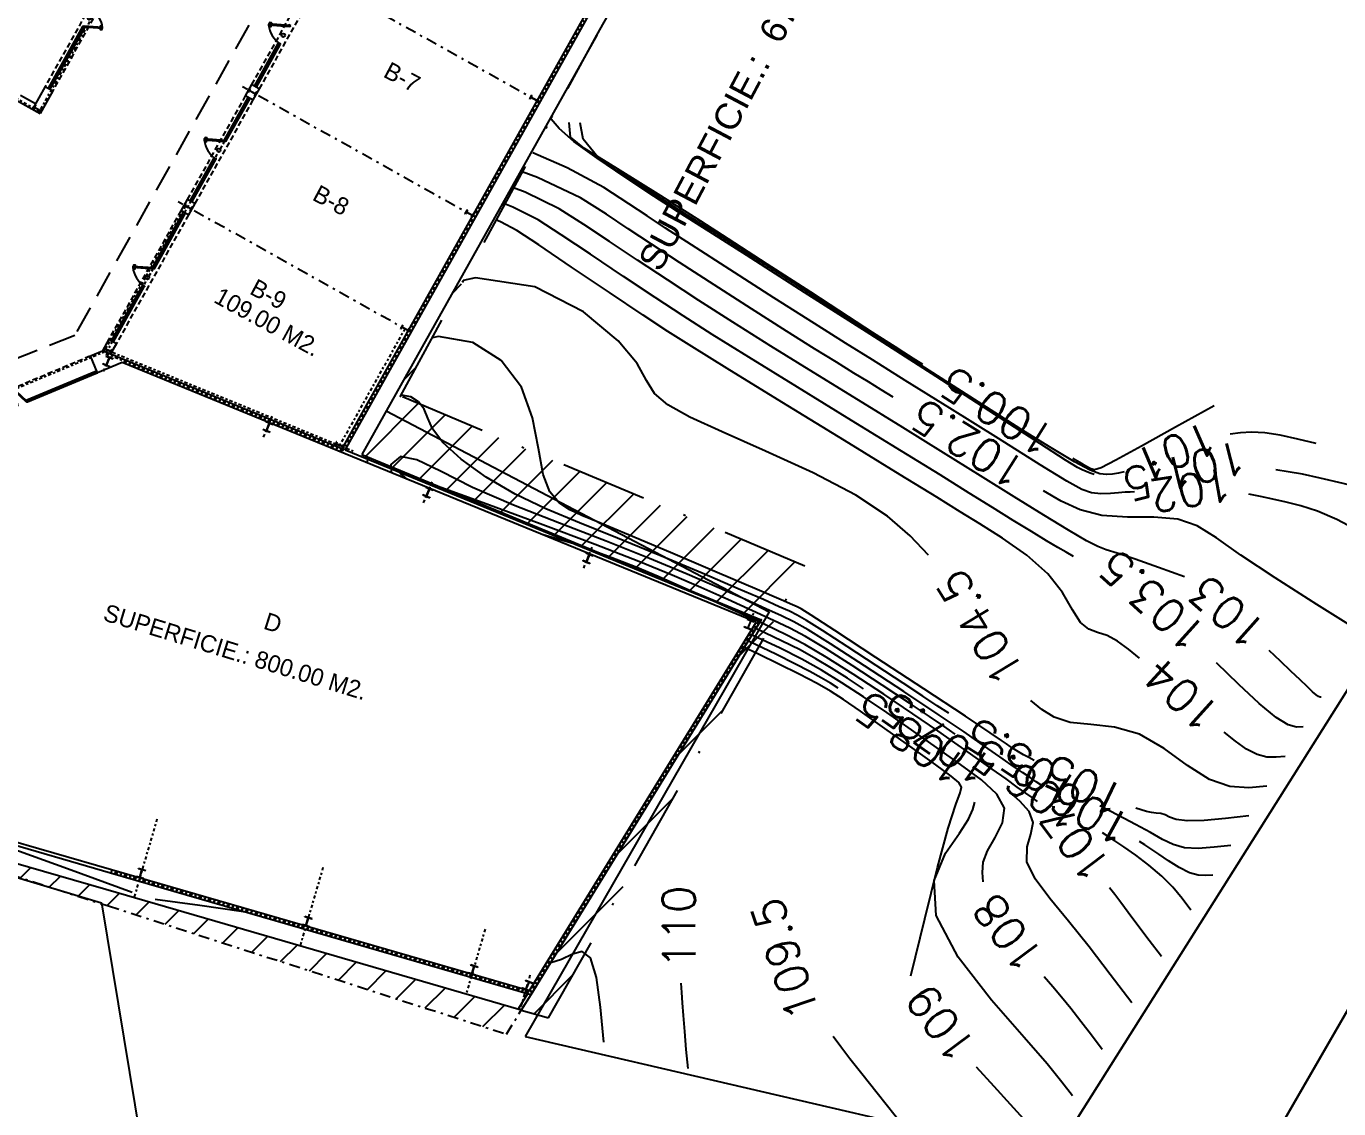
# Model space of a CAD drawing. Header units: millimetres. Extents: x 99 to 472, y 49 to 338.
# Drawn here: x 337.5 to 398.2, y 100.1 to 150.2 of the extents above; entities that cross this region are included whole.
import ezdxf
from ezdxf.enums import TextEntityAlignment as Align

# ---------------------------------------------------------------- set-up
doc = ezdxf.new("R2010")
doc.units = ezdxf.units.MM
for name, pattern in [('DASHDOT', [1, 0.5, -0.25, 0, -0.25]), ('HIDDEN', [0.375, 0.25, -0.125]), ('SOLID', [0])]:
    doc.linetypes.add(name, pattern=pattern)
for name, color, linetype in [('AUX2', 6, 'Continuous'), ('BANQUETA', 4, 'Continuous'), ('CVL_PUNTO', 7, 'Continuous'), ('EJE', 8, 'DASHDOT'), ('EJES', 1, 'DASHDOT'), ('est', 2, 'Continuous'), ('LOCALES', 5, 'Continuous'), ('PO08119DOC', 3, 'Continuous'), ('POL08102DOC', 95, 'Continuous'), ('POL08119FI', 5, 'Continuous'), ('POLIG', 41, 'Continuous'), ('PUNTOS_CON', 10, 'SOLID'), ('PUNTOSNVOS', 5, 'Continuous'), ('TEXTOS_Y_COTAS', 7, 'Continuous')]:
    doc.layers.add(name, color=color, linetype=linetype)
doc.styles.add('GRUESA', font='swissk.ttf')
doc.styles.add('H1', font='hand.shx', dxfattribs={"height": 0.15})
doc.styles.add('TMODELF', font='ROMANS.SHX', dxfattribs={"height": 5})
pattern_1 = [(45, (-501332.533, -3596353.2181), (-0.8838834765, 0.8838834765), [])]

# ---------------------------------------------------------------- blocks, each defined once
blk = doc.blocks.new('PUERTA90')
for p, q in [((0.087, 0.583), (0.051, 0.566)), ((0.182, 0.522), (0.156, 0.577)), ((0.037, 0.455), (0.011, 0.509)), ((0.049, 0.499), (0.067, 0.507)), ((0.053, 0.49), (0.071, 0.498)), ((0.14, 0.541), (0.121, 0.533)), ((0.144, 0.532), (0.126, 0.524)), ((0.434, -0.16), (0.397, -0.177)), ((0.45, -0.197), (0.397, -0.177)), ((0.414, -0.213), (0.434, -0.16))]:
    blk.add_line(p, q)
blk.add_lwpolyline([(0.051, 0.566, 0.210556), (-0.41, -0.237), (-0.395, -0.237), (-0.395, -0.252), (-0.41, -0.252)], format="xyb")
for points in [[(0.051, 0.566), (0.104, 0.547), (0.068, 0.53), (0.087, 0.583)], [(0.087, 0.489), (0.073, 0.494), (0.065, 0.512), (0.07, 0.525)], [(0.123, 0.506), (0.128, 0.519), (0.119, 0.537), (0.106, 0.542)], [(0.45, -0.252), (0.435, -0.252), (0.435, -0.237), (0.45, -0.237)]]:
    blk.add_lwpolyline(points)
for points in [[(0.45, -0.197), (0.087, 0.583), (0.051, 0.566), (0.414, -0.213)], [(0.182, 0.522), (0.146, 0.528), (0.137, 0.546), (0.156, 0.577), (0.165, 0.581), (0.191, 0.526)], [(0.002, 0.505), (0.011, 0.509), (0.047, 0.503), (0.055, 0.485), (0.037, 0.455), (0.027, 0.45)]]:
    blk.add_lwpolyline(points, close=True)
at = {"linetype": 'Continuous'}
for points in [[(-0.43, -0.262), (-0.43, -0.172), (-0.41, -0.172), (-0.41, -0.262)], [(0.47, -0.262), (0.47, -0.172), (0.45, -0.172), (0.45, -0.262)]]:
    blk.add_lwpolyline(points, close=True, dxfattribs=at)
at = {"layer": 'TEXTOS_Y_COTAS'}
blk.add_circle((-0.028, -0.182), 0.0765, dxfattribs=at)
at = {"layer": 'TEXTOS_Y_COTAS', "insert": (-0.083, -0.163), "char_height": 0.03, "width": 0.1975, "attachment_point": 1}
blk.add_mtext('\\fGraphite Light ATT|b0|i0|c162|p66;0.90', dxfattribs=at)

msp = doc.modelspace()

# ---------------------------------------------------------------- hatches: boundary and pattern name
at = {"layer": 'POLIG', "linetype": 'Continuous'}
h = msp.add_hatch(dxfattribs=at)
h.set_pattern_fill('ANSI31', color=256, scale=10, style=0)
h.set_pattern_definition(pattern_1)
h.paths.add_polyline_path([(371.52802, 122.74603), (360.42386, 104.69702), (361.68129, 104.33259), (373.5472, 125.2411), (354.83412, 133.1006), (363.91975, 149.79587), (353.05276, 130.40533)])
h = msp.add_hatch(dxfattribs=at)
h.set_pattern_fill('ANSI31', color=256, scale=10, style=0)
h.set_pattern_definition(pattern_1)
h.paths.add_polyline_path([(318.96686, 116.71242), (359.73808, 103.58234), (360.42386, 104.69702)])

# ---------------------------------------------------------------- linework, layer by layer
at = {"color": 8, "linetype": 'DASHDOT', "ltscale": 0.3}
for p, q in [((352.16259, 130.56585), (395.42107, 207.75426)), ((359.81629, 184.9786), (338.13168, 146.28558)), ((333.48215, 148.8913), (338.13168, 146.28558)), ((341.22885, 135.12957), (347.82699, 146.90298)), ((344.88872, 141.90553), (341.08005, 135.10952)), ((355.04357, 136.2202), (351.96544, 130.72773)), ((332.3131, 131.46801), (341.04737, 135.12291)), ((352.16259, 130.56585), (341.04737, 135.12291)), ((341.10126, 135.30077), (352.64962, 130.56611)), ((341.10357, 134.24016), (341.37488, 134.90191)), ((348.50563, 131.20543), (348.92936, 132.23897)), ((355.90768, 128.1707), (356.33142, 129.20424)), ((363.30974, 125.13597), (363.73347, 126.16951)), ((371.39888, 122.67926), (360.78402, 105.42556)), ((371.04796, 122.73667), (371.2003, 123.10823)), ((343.57029, 113.53635), (342.51485, 109.92669)), ((351.24879, 111.29119), (350.19334, 107.68153)), ((360.76995, 105.50773), (341.44161, 111.10962)), ((358.75001, 108.43977), (357.87183, 105.43638)), ((360.82337, 106.30791), (360.36171, 104.71504))]:
    msp.add_line(p, q, dxfattribs=at)
at = {"color": 5, "linetype": 'Continuous', "ltscale": 0.3}
for p, q in [((352.26944, 130.6031), (395.52316, 207.78302)), ((352.05573, 130.52859), (394.19653, 205.72267)), ((337.26028, 147.03186), (337.95816, 146.64075)), ((338.39816, 147.42586), (337.8115, 146.37905)), ((338.7471, 147.23031), (338.16044, 146.18349)), ((338.39816, 147.42586), (338.7471, 147.23031)), ((347.95021, 147.52173), (347.65688, 146.99832)), ((348.00582, 146.80276), (347.65688, 146.99832)), ((348.29915, 147.32617), (347.95021, 147.52173)), ((348.29915, 147.32617), (348.00582, 146.80276)), ((337.11362, 146.77016), (338.16044, 146.18349)), ((344.96996, 142.2039), (344.67663, 141.68049)), ((345.3189, 142.00834), (344.96996, 142.2039)), ((345.02557, 141.48493), (344.67663, 141.68049)), ((345.3189, 142.00834), (345.02557, 141.48493)), ((341.3426, 135.7314), (341.04708, 135.20409)), ((341.3426, 135.7314), (341.69154, 135.53585)), ((341.69154, 135.53585), (341.41994, 135.05122)), ((340.49358, 134.97248), (341.04708, 135.20409)), ((340.82299, 134.18527), (340.49358, 134.97248)), ((352.12961, 130.66042), (341.04708, 135.20409)), ((341.96563, 134.66538), (340.82299, 134.18527)), ((371.28874, 122.64336), (341.96563, 134.66538)), ((371.49766, 122.71982), (352.26944, 130.6031))]:
    msp.add_line(p, q, dxfattribs=at)
at = {"color": 9, "linetype": 'HIDDEN'}
for p, q in [((342.46865, 154.68905), (338.39816, 147.42586)), ((342.81759, 154.49349), (338.7471, 147.23031)), ((350.63714, 152.31615), (347.95021, 147.52173)), ((350.98608, 152.12059), (348.29915, 147.32617)), ((347.65688, 146.99832), (344.96996, 142.2039)), ((348.00582, 146.80276), (345.3189, 142.00834)), ((344.67663, 141.68049), (341.3426, 135.7314)), ((345.02557, 141.48493), (341.69154, 135.53585)), ((332.28415, 131.5372), (340.49358, 134.97248))]:
    msp.add_line(p, q, dxfattribs=at)
at = {"color": 1, "linetype": 'Continuous', "ltscale": 0.3}
for p, q in [((347.86988, 147.33748), (347.77211, 147.16301)), ((347.78606, 147.15519), (347.77211, 147.16301)), ((347.88384, 147.32966), (347.78606, 147.15519)), ((348.10991, 147.08259), (347.83251, 147.23806)), ((348.1148, 147.09132), (347.8374, 147.24678)), ((347.88384, 147.32966), (347.86988, 147.33748)), ((348.16125, 147.17419), (348.06347, 146.99972)), ((348.07743, 146.9919), (348.06347, 146.99972)), ((348.17521, 147.16637), (348.07743, 146.9919)), ((348.17521, 147.16637), (348.16125, 147.17419)), ((360.89788, 147.02432), (360.8001, 146.84985)), ((360.91184, 147.01649), (360.81406, 146.84203)), ((360.91184, 147.01649), (360.89788, 147.02432)), ((360.81406, 146.84203), (360.8001, 146.84985)), ((361.13791, 146.76943), (360.86051, 146.9249)), ((361.1428, 146.77816), (360.8654, 146.93362)), ((361.18925, 146.86103), (361.09147, 146.68656)), ((361.10543, 146.67874), (361.09147, 146.68656)), ((361.2032, 146.85321), (361.10543, 146.67874)), ((361.2032, 146.85321), (361.18925, 146.86103)), ((344.88963, 142.01965), (344.79185, 141.84518)), ((344.80581, 141.83736), (344.79185, 141.84518)), ((344.90359, 142.01183), (344.80581, 141.83736)), ((345.12966, 141.76477), (344.85225, 141.92023)), ((345.13455, 141.77349), (344.85714, 141.92896)), ((344.90359, 142.01183), (344.88963, 142.01965)), ((345.18099, 141.85636), (345.08322, 141.68189)), ((345.09717, 141.67407), (345.08322, 141.68189)), ((345.19495, 141.84854), (345.09717, 141.67407)), ((345.19495, 141.84854), (345.18099, 141.85636)), ((357.91761, 141.70646), (357.81983, 141.53199)), ((357.83379, 141.52417), (357.81983, 141.53199)), ((357.93157, 141.69864), (357.83379, 141.52417)), ((358.15764, 141.45158), (357.88024, 141.60704)), ((358.16253, 141.4603), (357.88512, 141.61576)), ((357.93157, 141.69864), (357.91761, 141.70646)), ((358.20897, 141.54317), (358.1112, 141.3687)), ((358.22293, 141.53535), (358.12515, 141.36088)), ((358.22293, 141.53535), (358.20897, 141.54317)), ((358.12515, 141.36088), (358.1112, 141.3687)), ((354.93736, 136.38863), (354.83958, 136.21416)), ((354.85354, 136.20634), (354.83958, 136.21416)), ((354.95131, 136.38081), (354.85354, 136.20634)), ((355.17739, 136.13375), (354.89998, 136.28921)), ((355.18228, 136.14247), (354.90487, 136.29794)), ((354.95131, 136.38081), (354.93736, 136.38863)), ((355.22872, 136.22534), (355.13094, 136.05087)), ((355.1449, 136.04305), (355.13094, 136.05087)), ((355.24268, 136.21752), (355.1449, 136.04305)), ((355.24268, 136.21752), (355.22872, 136.22534)), ((341.16651, 135.39352), (341.08506, 135.21086)), ((341.09967, 135.20434), (341.08506, 135.21086)), ((341.18112, 135.38701), (341.09967, 135.20434)), ((341.42879, 135.1616), (341.13836, 135.29111)), ((341.43287, 135.17074), (341.14243, 135.30024)), ((341.18112, 135.38701), (341.16651, 135.39352)), ((341.21325, 134.96817), (341.20718, 134.95337)), ((341.20718, 134.95337), (341.53102, 134.8206)), ((341.21325, 134.96817), (341.53709, 134.8354)), ((341.36447, 134.88888), (341.22487, 134.54838)), ((341.37372, 134.88509), (341.23413, 134.54459)), ((341.47156, 135.2575), (341.39011, 135.07484)), ((341.40472, 135.06832), (341.39011, 135.07484)), ((341.48617, 135.25099), (341.40472, 135.06832)), ((341.48617, 135.25099), (341.47156, 135.2575)), ((341.53709, 134.8354), (341.53102, 134.8206)), ((341.06758, 134.61287), (341.06151, 134.59807)), ((341.06151, 134.59807), (341.38535, 134.4653)), ((341.06758, 134.61287), (341.39142, 134.4801)), ((341.39142, 134.4801), (341.38535, 134.4653)), ((348.61606, 131.93612), (348.60999, 131.92131)), ((348.60999, 131.92131), (348.93383, 131.78855)), ((348.61606, 131.93612), (348.9399, 131.80335)), ((348.76729, 131.85683), (348.62769, 131.51633)), ((348.77654, 131.85303), (348.63694, 131.51254)), ((348.9399, 131.80335), (348.93383, 131.78855)), ((348.4704, 131.58082), (348.46433, 131.56601)), ((348.46433, 131.56601), (348.78817, 131.43325)), ((348.4704, 131.58082), (348.79424, 131.44805)), ((348.79424, 131.44805), (348.78817, 131.43325)), ((351.88293, 130.98866), (351.80706, 130.80361)), ((351.82186, 130.79754), (351.80706, 130.80361)), ((351.89773, 130.98259), (351.82186, 130.79754)), ((352.15213, 130.7648), (351.8579, 130.88544)), ((352.15593, 130.77406), (351.8617, 130.89469)), ((351.89773, 130.98259), (351.88293, 130.98866)), ((352.19196, 130.86196), (352.1161, 130.67691)), ((352.1309, 130.67084), (352.1161, 130.67691)), ((352.20677, 130.85589), (352.1309, 130.67084)), ((352.20677, 130.85589), (352.19196, 130.86196)), ((356.01752, 128.9012), (356.01145, 128.8864)), ((356.01145, 128.8864), (356.33529, 128.75363)), ((356.01752, 128.9012), (356.34136, 128.76843)), ((356.16875, 128.82191), (356.02915, 128.48142)), ((356.178, 128.81812), (356.0384, 128.47762)), ((356.34136, 128.76843), (356.33529, 128.75363)), ((355.87185, 128.5459), (355.86578, 128.5311)), ((355.86578, 128.5311), (356.18962, 128.39833)), ((355.87185, 128.5459), (356.19569, 128.41313)), ((356.19569, 128.41313), (356.18962, 128.39833)), ((363.41922, 125.86434), (363.41315, 125.84953)), ((363.41315, 125.84953), (363.73699, 125.71676)), ((363.41922, 125.86434), (363.74306, 125.73157)), ((363.57044, 125.78504), (363.43085, 125.44455)), ((363.5797, 125.78125), (363.4401, 125.44075)), ((363.74306, 125.73157), (363.73699, 125.71676)), ((363.27355, 125.50904), (363.26748, 125.49423)), ((363.26748, 125.49423), (363.59132, 125.36146)), ((363.27355, 125.50904), (363.59739, 125.37627)), ((363.59739, 125.37627), (363.59132, 125.36146)), ((370.88604, 122.80305), (370.87997, 122.78825)), ((370.87997, 122.78825), (371.20381, 122.65548)), ((370.88604, 122.80305), (371.20988, 122.67028)), ((371.03727, 122.72376), (370.89767, 122.38326)), ((371.04652, 122.71997), (370.90692, 122.37947)), ((371.20988, 122.67028), (371.20381, 122.65548)), ((370.74038, 122.44775), (370.73431, 122.43295)), ((370.73431, 122.43295), (371.05815, 122.30018)), ((370.74038, 122.44775), (371.06422, 122.31498)), ((371.06422, 122.31498), (371.05815, 122.30018)), ((342.71326, 111.2287), (342.71771, 111.24407)), ((343.04943, 111.13127), (342.71326, 111.2287)), ((343.05388, 111.14664), (342.71771, 111.24407)), ((342.7741, 110.82792), (342.87654, 111.18138)), ((342.7837, 110.82513), (342.88614, 111.17859)), ((343.04943, 111.13127), (343.05388, 111.14664)), ((342.60636, 110.85988), (342.61082, 110.87524)), ((342.94253, 110.76244), (342.60636, 110.85988)), ((342.94698, 110.77781), (342.61082, 110.87524)), ((342.94253, 110.76244), (342.94698, 110.77781)), ((350.40416, 109.00635), (350.40887, 109.02164)), ((350.73864, 108.90327), (350.40416, 109.00635)), ((350.74335, 108.91856), (350.40887, 109.02164)), ((350.45824, 108.6046), (350.56662, 108.95629)), ((350.4678, 108.60166), (350.57618, 108.95334)), ((350.73864, 108.90327), (350.74335, 108.91856)), ((350.29107, 108.63938), (350.29578, 108.65467)), ((350.62555, 108.5363), (350.29107, 108.63938)), ((350.63026, 108.55159), (350.29578, 108.65467)), ((350.62555, 108.5363), (350.63026, 108.55159)), ((357.97162, 106.40121), (357.97611, 106.41656)), ((358.30755, 106.30298), (357.97162, 106.40121)), ((358.31204, 106.31834), (357.97611, 106.41656)), ((358.07939, 106.76978), (358.08388, 106.78513)), ((358.41532, 106.67155), (358.07939, 106.76978)), ((358.41981, 106.68691), (358.08388, 106.78513)), ((358.13928, 106.36886), (358.24256, 106.72207)), ((358.14888, 106.36605), (358.25215, 106.71926)), ((358.30755, 106.30298), (358.31204, 106.31834)), ((358.41532, 106.67155), (358.41981, 106.68691)), ((360.47486, 105.7305), (360.46879, 105.7157)), ((360.46879, 105.7157), (360.79263, 105.58293)), ((360.47486, 105.7305), (360.7987, 105.59773)), ((360.62053, 106.0858), (360.61446, 106.071)), ((360.61446, 106.071), (360.9383, 105.93823)), ((360.62053, 106.0858), (360.94437, 105.95303)), ((360.77175, 106.00651), (360.63215, 105.66601)), ((360.781, 106.00272), (360.6414, 105.66222)), ((360.94437, 105.95303), (360.9383, 105.93823)), ((360.7987, 105.59773), (360.79263, 105.58293))]:
    msp.add_line(p, q, dxfattribs=at)
at = {"color": 3}
msp.add_lwpolyline([(338.25122, 146.3864), (338.15189, 146.20915), (338.13666, 146.21769), (338.184, 146.30216), (337.90705, 146.45737), (337.85971, 146.3729), (337.84448, 146.38144), (337.94381, 146.55869), (337.95904, 146.55015), (337.9117, 146.46568), (338.18865, 146.31047), (338.23599, 146.39494)], close=True, dxfattribs=at)
at = {"layer": 'BANQUETA'}
for p, q in [((340.12757, 150.19715), (338.53233, 147.35067)), ((340.21481, 150.14826), (338.61956, 147.30178)), ((340.12058, 150.14376), (339.75232, 149.48666)), ((340.14675, 150.12909), (339.77849, 149.47199)), ((340.17292, 150.11442), (339.80466, 149.45733)), ((340.19036, 150.10465), (340.10313, 150.15354)), ((340.21481, 150.14826), (340.12757, 150.19715)), ((339.72787, 149.44304), (339.35962, 148.78594)), ((339.75405, 149.42838), (339.38579, 148.77128)), ((339.78022, 149.41371), (339.41196, 148.75661)), ((339.79766, 149.40393), (339.71043, 149.45282)), ((339.82211, 149.44755), (339.73487, 149.49644)), ((348.08107, 147.44839), (349.18008, 149.40943)), ((339.42941, 148.74683), (339.34217, 148.79572)), ((348.1683, 147.3995), (349.26732, 149.36054)), ((348.68641, 148.42628), (349.19926, 149.34137)), ((349.19926, 149.34137), (348.68641, 148.42628)), ((349.24287, 149.31692), (349.15564, 149.36581)), ((339.33517, 148.74233), (338.97914, 148.10704)), ((339.36135, 148.72766), (339.00531, 148.09237)), ((339.38752, 148.71299), (339.03148, 148.0777)), ((339.40496, 148.70322), (339.31773, 148.7521)), ((348.66197, 148.38266), (348.17357, 147.51118)), ((348.70559, 148.35821), (348.61835, 148.4071)), ((348.73003, 148.40183), (348.6428, 148.45072)), ((338.9547, 148.06342), (338.59866, 147.42813)), ((338.98087, 148.04875), (338.62483, 147.41346)), ((339.00704, 148.03409), (338.651, 147.3988)), ((339.02448, 148.02431), (338.93725, 148.0732)), ((339.04893, 148.06793), (338.96169, 148.11681)), ((338.58122, 147.43791), (338.66845, 147.38902)), ((348.21719, 147.48674), (348.12996, 147.53563)), ((346.68872, 144.96395), (347.78773, 146.92498)), ((346.77595, 144.91506), (347.87497, 146.8761)), ((347.29406, 145.94183), (347.78246, 146.81331)), ((347.82608, 146.78886), (347.73885, 146.83775)), ((346.75678, 144.98312), (347.26962, 145.89821)), ((347.31324, 145.87377), (347.226, 145.92266)), ((347.33768, 145.91739), (347.25045, 145.96628)), ((346.8004, 144.95868), (346.71316, 145.00757)), ((345.10081, 142.13056), (346.19983, 144.0916)), ((345.18805, 142.08168), (346.28706, 144.04271)), ((345.70616, 143.10845), (346.219, 144.02354)), ((346.219, 144.02354), (345.70616, 143.10845)), ((346.26262, 143.99909), (346.17538, 144.04798)), ((345.68172, 143.06483), (345.19332, 142.19336)), ((345.72533, 143.04039), (345.6381, 143.08927)), ((345.74978, 143.084), (345.66254, 143.13289)), ((345.23693, 142.16891), (345.1497, 142.2178)), ((343.37992, 139.07011), (344.80312, 141.6096)), ((343.46716, 139.02123), (344.89035, 141.56071)), ((344.10897, 140.33008), (344.77168, 141.51259)), ((344.16131, 140.30075), (344.82402, 141.48326)), ((344.84146, 141.47348), (344.75423, 141.52237)), ((343.42181, 139.10395), (344.08452, 140.28646)), ((344.15431, 140.24735), (344.06707, 140.29624)), ((344.17875, 140.29097), (344.09152, 140.33986)), ((343.47415, 139.07462), (344.13686, 140.25713)), ((343.47152, 139.01878), (343.37992, 139.07011)), ((343.49596, 139.0624), (343.40436, 139.11373)), ((341.46909, 135.66051), (342.89578, 138.20623)), ((341.55632, 135.61163), (342.98301, 138.15734)), ((342.2121, 136.9454), (342.88878, 138.15283)), ((342.26444, 136.91607), (342.94112, 138.1235)), ((342.96293, 138.11128), (342.87133, 138.16261)), ((342.98737, 138.1549), (342.89578, 138.20623)), ((341.53542, 135.73797), (342.18766, 136.90178)), ((341.58776, 135.70864), (342.24, 136.87245)), ((342.25744, 136.86267), (342.17021, 136.91156)), ((342.28189, 136.90629), (342.19465, 136.95518)), ((341.51798, 135.74775), (341.60521, 135.69886)), ((337.54894, 132.92363), (340.69214, 134.23892)), ((339.96513, 133.91302), (340.69986, 134.22047)), ((339.97671, 133.88534), (340.71144, 134.1928)), ((340.69214, 134.23892), (340.78439, 134.27752)), ((340.73075, 134.14667), (340.69214, 134.23892)), ((337.58754, 132.83138), (340.73075, 134.14667)), ((339.15914, 133.48903), (339.12054, 133.58127)), ((339.20527, 133.50833), (339.16666, 133.60058)), ((339.17439, 133.58213), (339.91901, 133.89372)), ((339.18597, 133.55445), (339.93059, 133.86604)), ((339.19755, 133.52678), (339.94217, 133.83837)), ((339.94989, 133.81992), (339.91129, 133.91217)), ((339.99601, 133.83922), (339.95741, 133.93147)), ((339.98829, 133.85767), (340.72303, 134.16512)), ((340.73075, 134.14667), (340.82299, 134.18527)), ((337.60278, 132.92448), (338.34246, 133.234)), ((337.61436, 132.89681), (338.35404, 133.20633)), ((337.62594, 132.86913), (338.36562, 133.17865)), ((338.37334, 133.1602), (338.33474, 133.25245)), ((338.41947, 133.1795), (338.38086, 133.27175)), ((338.38858, 133.2533), (339.12826, 133.56282)), ((338.40016, 133.22563), (339.13984, 133.53515)), ((338.41174, 133.19795), (339.15142, 133.50748)), ((337.58754, 132.83138), (337.54894, 132.92363)), ((337.59506, 132.94293), (337.63366, 132.85068))]:
    msp.add_line(p, q, dxfattribs=at)
at = {"layer": 'CVL_PUNTO', "color": 5, "linetype": 'Continuous'}
for p in [(363.91975, 149.79587), (354.83412, 133.1006)]:
    msp.add_point(p, dxfattribs=at)
at = {"layer": 'EJE', "color": 8, "linetype": 'DASHDOT'}
for p, q in [((361.28613, 146.69206), (350.5072, 152.73287)), ((358.30587, 141.37423), (347.52694, 147.41504)), ((355.32562, 136.05641), (344.54669, 142.09721))]:
    msp.add_line(p, q, dxfattribs=at)
at = {"layer": 'EJES', "color": 1, "ltscale": 8}
for p, q in [((354.83412, 133.1006), (363.91975, 149.79587)), ((373.5472, 125.2411), (354.83412, 133.1006)), ((361.68129, 104.33259), (373.5472, 125.2411))]:
    msp.add_line(p, q, dxfattribs=at)
at = {"layer": 'EJES'}
for p, q in [((318.96686, 116.71242), (341.32343, 109.51264)), ((318.96686, 116.71242), (341.32343, 109.51264)), ((341.32343, 109.51264), (359.73808, 103.58234)), ((359.73808, 103.58234), (360.42386, 104.69702))]:
    msp.add_line(p, q, dxfattribs=at)
at = {"layer": 'EJES', "color": 1, "ltscale": 8}
msp.add_lwpolyline([(374.8312, 169.84617), (363.91975, 149.79587), (375.07712, 169.70457)], close=True, dxfattribs=at)
at = {"layer": 'LOCALES', "color": 8, "linetype": 'HIDDEN', "ltscale": 5}
for p, q in [((356.06325, 164.98634), (339.76548, 135.90536)), ((339.76548, 135.90536), (330.80419, 132.34409))]:
    msp.add_line(p, q, dxfattribs=at)
at = {"layer": 'LOCALES', "color": 160}
for p, q in [((371.52802, 122.74603), (360.85875, 105.4039)), ((371.28874, 122.64336), (360.79083, 105.57976)), ((360.70928, 105.44722), (360.2961, 104.77562))]:
    msp.add_line(p, q, dxfattribs=at)
at = {"layer": 'PO08119DOC', "linetype": 'Continuous'}
for p, q in [((367.25721, 69.74852), (435.08043, 177.28731)), ((270.65295, 130.79478), (341.00328, 109.6515))]:
    msp.add_line(p, q, dxfattribs=at)
at = {"layer": 'POL08102DOC', "linetype": 'Continuous'}
for p, q in [((384.96454, 97.82482), (435.08043, 177.28731)), ((438.79127, 174.31434), (392.20645, 93.53721)), ((354.18047, 132.41763), (371.88563, 123.12965)), ((371.88563, 123.12965), (360.61065, 103.47003)), ((341.00328, 109.6515), (346.08858, 78.97007)), ((360.61065, 103.47003), (384.96454, 97.82482))]:
    msp.add_line(p, q, dxfattribs=at)
msp.add_lwpolyline([(438.79127, 174.31434), (393.64025, 96.02339), (387.083, 77.23477), (386.86057, 72.48998)], dxfattribs=at)
at = {"layer": 'POL08119FI', "linetype": 'Continuous'}
for p, q in [((435.08043, 177.28731), (385.20257, 98.20224)), ((341.19804, 110.2692), (318.96686, 116.71242)), ((341.46249, 111.18165), (326.70581, 115.45855)), ((341.42074, 111.03758), (326.51567, 115.35748)), ((360.79083, 105.57976), (341.46249, 111.18165)), ((360.85875, 105.4039), (341.42074, 111.03758)), ((360.42386, 104.69702), (341.19804, 110.2692)), ((360.85875, 105.4039), (360.42386, 104.69702))]:
    msp.add_line(p, q, dxfattribs=at)
at = {"layer": 'POLIG', "linetype": 'Continuous'}
for p, q in [((363.91975, 149.79587), (353.05276, 130.40533)), ((353.05276, 130.40533), (371.52802, 122.74603)), ((360.42386, 104.69702), (361.68129, 104.33259))]:
    msp.add_line(p, q, dxfattribs=at)
at = {"layer": 'PUNTOS_CON', "color": 8, "linetype": 'Continuous', "flags": 128}
for points, elevation in [([(386.93104, 129.47985), (386.73771, 129.54328), (386.54906, 129.61039), (386.3698, 129.68489), (386.14814, 129.80465), (385.60651, 130.14446), (384.41086, 130.91328), (382.33834, 132.24889), (379.61103, 134.00435), (376.56219, 135.9615), (373.52536, 137.9035), (370.83523, 139.61883), (368.82675, 140.89727), (367.69066, 141.62064), (367.04086, 142.03892), (366.34704, 142.49416), (365.23291, 143.23121), (363.93828, 144.10632), (362.85698, 144.87859), (362.1732, 145.48475), (361.80367, 145.912)], 101.5), ([(378.99535, 134.56581), (378.55053, 134.84829), (378.11963, 135.12229), (377.71659, 135.37933), (377.30893, 135.64089), (376.67858, 136.04832), (375.56109, 136.77293), (373.81603, 137.90541), (371.79914, 139.21397), (369.99019, 140.38618), (368.73091, 141.19876), (367.81092, 141.78495), (366.88176, 142.36712), (365.69834, 143.1029), (364.42883, 143.89093), (363.34476, 144.56511), (362.69383, 145.07935), (362.63771, 145.75698)], 100.5), ([(388.3144, 129.59406), (388.04462, 129.53192), (387.77202, 129.48505), (387.4938, 129.46872), (387.18562, 129.50938), (386.73712, 129.6783), (386.01643, 130.05795), (384.93013, 130.70496), (383.53872, 131.57265), (381.94115, 132.58855), (380.23584, 133.68169), (378.51908, 134.7872), (376.88662, 135.84175), (375.39883, 136.8046), (373.97452, 137.72539), (372.49715, 138.67633), (370.89731, 139.70002), (369.29422, 140.7205), (367.85426, 141.6322), (366.6945, 142.36177), (365.73484, 142.96492), (364.8459, 143.52963), (363.96337, 144.15528), (363.28341, 144.98695), (363.1467, 145.7423)], 101), ([(388.79691, 128.66727), (388.59336, 128.6644), (388.35767, 128.6554), (388.05773, 128.63414), (387.67451, 128.60167), (387.24149, 128.58771), (386.80527, 128.62914), (386.35624, 128.78046), (385.66008, 129.16658), (384.4263, 129.93003), (382.49756, 131.13625), (380.24915, 132.54236), (378.18954, 133.82839), (376.67032, 134.77395), (375.41557, 135.55695), (373.99247, 136.45486), (372.11304, 137.65219), (370.06849, 138.96162), (368.29485, 140.10281), (367.09653, 140.88008), (366.25148, 141.43617), (365.40603, 141.99846), (364.23727, 142.74671), (362.54532, 143.67029), (360.95361, 144.36504)], 102), ([(377.62791, 133.04932), (377.07793, 133.39002), (376.48624, 133.75583), (375.81116, 134.17186), (375.00437, 134.66847), (373.99113, 135.29705), (372.69011, 136.11427), (371.07519, 137.14065), (369.34117, 138.25227), (367.73806, 139.28909), (366.44727, 140.13447), (365.37569, 140.84544), (364.36157, 141.52244), (363.15831, 142.27082), (361.17988, 143.21551), (360.46726, 143.47997)], 102.5), ([(391.10931, 124.74806), (389.90309, 125.17552), (388.82265, 125.55334), (387.99377, 125.83185), (387.47931, 125.99216), (387.09049, 126.13841), (386.57558, 126.40549), (385.73701, 126.89738), (384.59363, 127.59438), (383.21846, 128.44587), (381.67104, 129.40962), (379.95725, 130.47708), (378.06952, 131.64808), (376.02556, 132.90902), (373.94408, 134.19249), (371.96905, 135.41763), (370.20958, 136.52361), (368.63537, 137.52974), (367.18128, 138.47536), (365.79802, 139.38886), (364.4999, 140.2547), (363.31711, 141.04642), (362.17851, 141.76653), (360.60768, 142.53356), (360.05944, 142.73781)], 103), ([(385.97368, 125.6888), (385.63713, 125.87681), (385.2389, 126.10493), (384.71732, 126.4133), (384.02654, 126.8318), (383.18403, 127.34935), (382.22313, 127.94466), (381.14181, 128.61768), (379.7968, 129.45336), (378.00951, 130.55792), (375.70318, 131.97656), (373.20834, 133.51026), (370.95733, 134.89901), (369.25785, 135.95931), (367.91882, 136.8138), (366.62449, 137.66164), (365.14876, 138.64324), (363.62411, 139.66397), (362.27265, 140.5704), (361.19871, 141.26224), (360.03549, 141.85161), (359.65165, 141.99571)], 103.5), ([(389.03054, 120.9752), (388.51063, 121.3925), (388.00398, 121.75845), (387.52382, 122.02173), (387.08052, 122.16602), (386.67289, 122.31511), (386.29684, 122.62783), (385.9284, 123.21677), (385.46389, 124.00952), (384.77977, 124.88744), (383.8066, 125.74472), (382.69147, 126.52694), (381.63564, 127.19246), (380.73342, 127.75136), (379.65146, 128.42034), (377.9495, 129.46777), (375.3808, 131.04409), (372.47259, 132.82803), (369.94562, 134.3804), (368.30612, 135.39502), (367.20226, 136.09786), (366.06771, 136.84792), (364.49951, 137.89763), (362.74832, 139.07323), (361.22818, 140.09437), (360.21891, 140.75795), (359.46329, 141.16966), (359.24397, 141.25381)], 104), ([(379.2641, 125.74014), (378.41882, 126.63173), (377.36752, 127.55023), (375.90418, 128.52257), (373.92419, 129.55399), (371.72855, 130.56299), (369.71967, 131.44643), (368.21658, 132.13497), (367.20468, 132.69462), (366.58599, 133.22521), (366.21783, 133.82741), (365.7787, 134.60528), (364.90239, 135.66372), (363.30826, 136.99684), (361.05783, 138.15565), (358.29819, 138.5804), (357.73004, 138.45591)], 104.5), ([(384.14609, 116.24113), (383.89756, 116.37528), (383.65696, 116.50841), (383.43223, 116.63949), (383.22892, 116.7677), (383.04299, 116.89309), (382.86806, 117.0159), (382.64681, 117.1703), (382.11836, 117.52615), (380.97095, 118.28721), (379.04975, 119.55418), (376.82776, 121.01541), (374.93495, 122.25619), (373.84053, 122.96726), (373.37077, 123.26116), (373.19119, 123.35591), (372.97783, 123.45239), (372.44874, 123.68294), (371.33254, 124.16277), (369.49237, 124.94923), (367.32974, 125.86826), (365.38071, 126.68794), (364.0515, 127.23625), (363.22887, 127.58056), (362.66973, 127.84813), (362.17866, 128.16677), (361.75091, 128.66637), (361.42939, 129.4774), (361.21614, 130.67247), (360.94966, 132.09295), (360.42757, 133.52241), (359.49498, 134.75031), (358.18707, 135.58984), (356.58651, 135.86006), (356.29931, 135.79713)], 105), ([(380.19562, 118.42868), (379.6659, 118.78015), (379.00556, 119.21719), (378.084, 119.82539), (376.84146, 120.64319), (375.50167, 121.52059), (374.35918, 122.26044), (373.62573, 122.71979), (373.18162, 122.97245), (372.8243, 123.14642), (372.35925, 123.35907), (371.62404, 123.68532), (370.46428, 124.1895), (368.7987, 124.9035), (366.83866, 125.72961), (364.86865, 126.5377), (363.11359, 127.23521), (361.56008, 127.87985), (360.13512, 128.56687), (358.79875, 129.35901), (357.64312, 130.18893), (356.79342, 130.9568), (356.323, 131.58522), (356.09795, 132.08665), (355.93251, 132.49602), (355.67572, 132.83414), (355.31557, 133.06531), (354.87483, 133.13972), (354.86858, 133.13835)], 105.5), ([(353.31354, 130.24855), (353.30103, 130.01804)], 105.5)]:
    msp.add_lwpolyline(points, dxfattribs=dict(at, elevation=elevation))
for points in [[(392.47631, 132.65151), (390.69581, 131.66107), (389.11213, 130.78394), (387.92207, 130.1334), (387.25165, 129.78823), (386.94373, 129.68915), (386.77037, 129.74233), (386.54678, 129.86636), (386.26094, 130.02936), (385.94396, 130.21184)], [(397.19315, 130.90904), (396.34244, 131.11817), (395.53522, 131.29589), (394.81497, 131.41079), (394.21068, 131.44191), (393.69336, 131.41021), (393.21953, 131.34709)], [(400.97663, 128.43697), (399.66668, 128.76336), (398.44196, 129.063), (397.38773, 129.30909), (396.56081, 129.4838), (395.90438, 129.60498), (395.33318, 129.69939)], [(399.32375, 122.15354), (397.22217, 123.46617), (395.29397, 124.6914), (393.71253, 125.74183), (392.57778, 126.54613), (391.69592, 127.09718), (390.79969, 127.40392), (389.69349, 127.49892), (388.46827, 127.50924), (387.28664, 127.58555), (386.27264, 127.84138), (385.39609, 128.24167), (384.58827, 128.71418)], [(401.45043, 125.48413), (400.28979, 126.20197), (399.17556, 126.85978), (398.15416, 127.39753), (397.26052, 127.77379), (396.48366, 128.02158), (395.80114, 128.19252), (395.19026, 128.33103), (394.62729, 128.45273), (394.08829, 128.56601)], [(397.42932, 119.17557), (397.37838, 119.17415), (397.30706, 119.19895), (397.19501, 119.27621), (397.02324, 119.42828), (396.77842, 119.66211), (396.4486, 119.98076), (396.02921, 120.38189), (395.5452, 120.84162), (395.02887, 121.33064)], [(396.59296, 117.80396), (396.28823, 117.7881), (395.89941, 117.88971), (395.34242, 118.22624), (394.5612, 118.87602), (393.61181, 119.76072), (392.57833, 120.76289)], [(394.92023, 115.06074), (394.07528, 114.9807), (393.20062, 115.03473), (392.26654, 115.35692), (391.25142, 116.01418), (390.16593, 116.80485), (389.0288, 117.46012), (387.87084, 117.78832), (386.77097, 117.90644), (385.82017, 118.00859), (385.08093, 118.24666), (384.50173, 118.60352), (384.00254, 119.01976)], [(395.75659, 116.43235), (395.34094, 116.39069), (394.91299, 116.40161), (394.46047, 116.51765), (393.97517, 116.77386), (393.46529, 117.13521), (392.94312, 117.54912)], [(388.66285, 105.0263), (387.66638, 106.34923), (386.68801, 107.62478), (385.74584, 108.80558), (384.87649, 109.85375), (384.19063, 110.76936), (383.81749, 111.56197), (383.82086, 112.2441), (384.00295, 112.84002), (384.10056, 113.37696), (383.91368, 113.87938), (383.49502, 114.36063), (382.96047, 114.83129)], [(385.92186, 100.72724), (385.43354, 101.3673), (384.75304, 102.20244), (383.68818, 103.42773), (382.17108, 105.15228), (380.6312, 107.14129), (379.62229, 109.07401), (379.527, 110.68733), (380.04353, 111.94873), (380.69897, 112.88338), (381.1178, 113.52898), (381.31397, 113.97352), (381.39881, 114.31751)], [(393.2475, 112.31751), (392.47137, 112.22862), (391.74101, 112.17957), (391.10222, 112.21018), (390.57639, 112.35034), (390.08745, 112.59001), (389.53497, 112.90923), (388.84436, 113.28802), (388.04442, 113.70652), (387.18983, 114.14487)], [(394.08386, 113.68912), (392.99674, 113.56044), (392.01179, 113.46717), (391.2312, 113.44469), (390.72269, 113.51288), (390.41621, 113.62937), (390.20724, 113.73627), (390.00829, 113.79097), (389.79994, 113.81219), (389.57976, 113.83395), (389.34654, 113.88266), (389.10383, 113.95442), (388.85638, 114.03769)], [(391.40385, 109.32536), (391.002, 109.85215), (390.56465, 110.37661), (390.0563, 110.89638), (389.46182, 111.40348), (388.84763, 111.86722), (388.30051, 112.25128), (387.88423, 112.53184), (387.57052, 112.73507), (387.30809, 112.89962)], [(392.41113, 110.9459), (392.08921, 110.91542), (391.73915, 110.93408), (391.33284, 111.05099), (390.85758, 111.2943), (390.36249, 111.60805), (389.91211, 111.9153), (389.55415, 112.15658), (389.26905, 112.34222), (389.02036, 112.50005)], [(390.03335, 107.17583), (389.47432, 107.92015), (388.95236, 108.61487), (388.50454, 109.21041), (388.15558, 109.67371), (387.88076, 110.03783), (387.64302, 110.35235)], [(368.13761, 101.98746), (368.0582, 102.87697), (367.98481, 103.713), (367.92346, 104.44209), (367.87818, 105.0286), (367.84495, 105.50817), (367.81774, 105.93426)], [(387.29236, 102.87677), (386.79659, 103.53561), (386.31207, 104.17178), (385.85005, 104.76261), (385.41803, 105.293), (385.00851, 105.77806), (384.61024, 106.24045)], [(378.61179, 98.69218), (377.71748, 99.80794), (376.88466, 100.85021), (376.17483, 101.7455), (375.62897, 102.44483), (375.2061, 102.99718), (374.84472, 103.47604)], [(384.55136, 98.57771), (384.35453, 98.83597), (384.08485, 99.16833), (383.66945, 99.64887), (383.05978, 100.32699), (382.30439, 101.15329), (381.47616, 102.05369)]]:
    msp.add_lwpolyline(points, dxfattribs=at)
at = {"layer": 'PUNTOS_CON', "color": 8, "linetype": 'Continuous'}
for points in [[(384.51183, 115.09453), (384.24918, 115.26152), (383.95877, 115.44991), (383.61286, 115.68109), (383.19265, 115.96968), (382.71527, 116.30316), (382.20681, 116.66224), (381.65639, 117.05155), (380.90521, 117.5715), (379.75745, 118.34642), (378.11925, 119.43395), (376.30432, 120.62483), (374.72834, 121.6431), (373.69091, 122.28815), (373.02746, 122.66073), (372.4574, 122.93693), (371.74067, 123.26575), (370.79934, 123.68771), (369.59602, 124.21623), (368.10503, 124.85777), (366.34758, 125.59096), (364.35659, 126.38745), (362.19645, 127.21909), (360.0574, 128.05837), (358.16112, 128.87799), (356.68078, 129.62706), (355.5954, 130.16048), (354.83547, 130.30958), (354.38441, 129.94369), (354.40777, 129.56429)], [(380.49211, 117.46013), (379.964, 117.8253), (379.30312, 118.27579), (378.37671, 118.89692), (377.11917, 119.72913), (375.73349, 120.63331), (374.48982, 121.4255), (373.57603, 121.97496), (372.85079, 122.36381), (372.09051, 122.72745), (371.1221, 123.17243), (369.97464, 123.69009), (368.72776, 124.24295), (367.41136, 124.81204), (365.85651, 125.45231), (363.84454, 126.23721), (361.29204, 127.19371), (358.65652, 128.16287), (356.53072, 128.93928), (355.3476, 129.37329), (354.90113, 129.53823), (354.82549, 129.56322), (354.81686, 129.55589), (354.81935, 129.53796), (354.83909, 129.50965), (354.92948, 129.4318), (355.13654, 129.26551)], [(384.29804, 114.34452), (384.0541, 114.5245), (383.76143, 114.73763), (383.37129, 115.01704), (382.84738, 115.3878), (382.20307, 115.84249), (381.46416, 116.36564), (380.64186, 116.94971), (379.68904, 117.61896), (378.54396, 118.40563), (377.18874, 119.31372), (375.78089, 120.23424), (374.52174, 121.03001), (373.54128, 121.60905), (372.68415, 122.06031), (371.72361, 122.51796), (370.50352, 123.07911), (369.14994, 123.69247), (367.85951, 124.26968), (366.75791, 124.7517), (365.68718, 125.19676), (364.41838, 125.69242), (362.85549, 126.26392), (361.434, 126.6872), (361.42566, 126.68707)], [(381.79413, 110.62546), (381.75825, 111.06389), (381.79734, 111.53446), (381.98635, 112.06931), (382.34758, 112.68778), (382.69257, 113.35798), (382.7802, 114.03519), (382.43038, 114.68944), (381.70715, 115.34957), (380.7356, 116.05917), (379.6315, 116.84494), (378.47338, 117.66606), (377.33046, 118.46484), (376.25824, 119.19348), (375.25746, 119.84366), (374.31514, 120.41692), (373.39839, 120.9269), (372.39471, 121.4355), (371.17165, 122.01669), (371.0305, 122.08047)], [(376.26056, 119.559), (375.51502, 120.04552), (374.77608, 120.51565), (374.05036, 120.953), (373.31931, 121.35645), (372.46388, 121.78598), (371.33985, 122.31686), (371.21208, 122.37562)], [(378.44289, 106.27796), (379.08577, 108.91925), (379.67884, 111.28802), (380.17229, 113.11175), (380.52465, 114.20759), (380.72774, 114.75137), (380.78175, 115.00862), (380.67003, 115.21981), (380.30868, 115.52523), (379.59701, 116.04013), (378.49966, 116.82533), (377.24255, 117.7238), (376.11696, 118.52406), (375.32774, 119.07325), (374.73403, 119.45307), (374.10853, 119.80383), (373.28421, 120.23175), (372.33495, 120.70673), (371.39488, 121.16457), (370.67433, 121.50154)], [(375.08765, 119.59119), (374.72355, 119.81687), (374.30317, 120.06549), (373.77022, 120.35999), (373.07923, 120.71854), (372.228, 121.14027), (371.22518, 121.61952), (370.85168, 121.78981)], [(342.42339, 110.13757), (339.42692, 111.22774), (336.65837, 112.23247), (334.34568, 113.06631), (334.01316, 113.1845)], [(347.64456, 109.23374), (347.45742, 109.26126), (345.55738, 109.5283), (343.48702, 109.8142)], [(364.24939, 103.20795), (364.09449, 104.82524), (363.89984, 106.20727), (363.6257, 107.11876), (363.24568, 107.41164), (362.78685, 107.28662), (362.28965, 107.03159), (361.78908, 106.87825), (361.67113, 106.86751)]]:
    msp.add_lwpolyline(points, dxfattribs=at)
at = {"layer": 'PUNTOSNVOS', "color": 5, "linetype": 'Continuous'}
for p in [(363.91975, 149.79587), (354.83412, 133.1006), (371.52802, 122.74603)]:
    msp.add_point(p, dxfattribs=at)

# ---------------------------------------------------------------- block references
at = {"layer": 'BANQUETA', "rotation": 240.7325472222264}
msp.add_blockref('PUERTA90', (340.58575, 150.47972), dxfattribs=at)
at = {"layer": 'BANQUETA'}
for p, xscale, yscale, zscale, rotation in [((349.25206, 149.92197), 1.100334169457202, 1.100334169457202, 1.100334169457202, 60.73254722216669), ((346.27181, 144.60414), 1.100334169457202, 1.100334169457202, 1.100334169457202, 60.73254722216669), ((342.96737, 138.70786), 1.100334169457202, 1.100334169457202, 1.100334169457202, 60.73254722216669), ((336.99352, 132.89761), 1.110339838773927, 1.110339838773927, 1.110339838773927, 22.70712077074906)]:
    msp.add_blockref('PUERTA90', p, dxfattribs=dict(at, xscale=xscale, yscale=yscale, zscale=zscale, rotation=rotation))

# ---------------------------------------------------------------- texts
at = {"layer": 'AUX2', "color": 7, "style": 'H1'}
for s, rotation, p in [('B-7', 331.938573, (353.99144, 147.89805)), ('B-8', 331.938573, (350.70659, 142.20313)), ('B-9', 331.938573, (347.80742, 137.85725)), ('109.00 M2.', 331.3403132, (346.14498, 137.46893)), ('SUPERFICIE.: 800.00 M2.', 342.932265, (341.02994, 122.73971)), ('D', 342.4192846, (348.44804, 122.35186))]:
    msp.add_text(s, height=0.8, rotation=rotation, dxfattribs=at).set_placement(p)
at = {"layer": 'est', "color": 7, "style": 'GRUESA'}
msp.add_text('SUPERFICIE.:  671.00 M2.', height=1.2, rotation=62.1435863, dxfattribs=at).set_placement((366.8488, 138.78767))
at = {"layer": 'PUNTOS_CON', "color": 8, "linetype": 'Continuous', "style": 'TMODELF'}
for s, rotation, p in [('100.5', 147.8053976, (382.46073, 132.37464, 100.5)), ('102.5', 148.0206533, (381.10847, 130.88236, 102.5)), ('101', 203.0295034, (390.7287, 130.5606, 101)), ('101.5', 194.1774984, (391.11733, 129.64814, 101.5)), ('102', 189.6225362, (391.41869, 128.75765, 102)), ('103.5', 137.6853567, (389.63154, 123.61637, 103.5)), ('104.5', 120.9087453, (381.64661, 122.38791, 104.5)), ('103', 138.467156, (393.11522, 123.09142, 103)), ('104', 137.9166036, (390.98472, 119.25982, 104)), ('108.5', 144.5418172, (378.46387, 117.26416, 108.5)), ('107.5', 144.7713857, (379.64587, 117.24521, 107.5)), ('105.5', 147.3067403, (383.58743, 116.12272, 105.5)), ('106.5', 145.336556, (383.84789, 115.10436, 106.5)), ('105', 154.4413228, (386.46868, 115.07133, 105)), ('106', 151.5661855, (386.76732, 113.79956, 106)), ('107', 126.7266012, (386.06324, 112.41761, 107)), ('110', 90.4370962, (367.72005, 108.53359, 110)), ('108', 126.5000234, (382.94882, 108.24547, 108)), ('109.5', 108.3796926, (372.61604, 107.05593, 109.5)), ('109', 126.4689413, (379.83439, 104.07334, 109))]:
    msp.add_text(s, height=1.5, rotation=rotation, dxfattribs=at).set_placement(p, align=Align.MIDDLE_CENTER)

doc.saveas('drawing.dxf')
